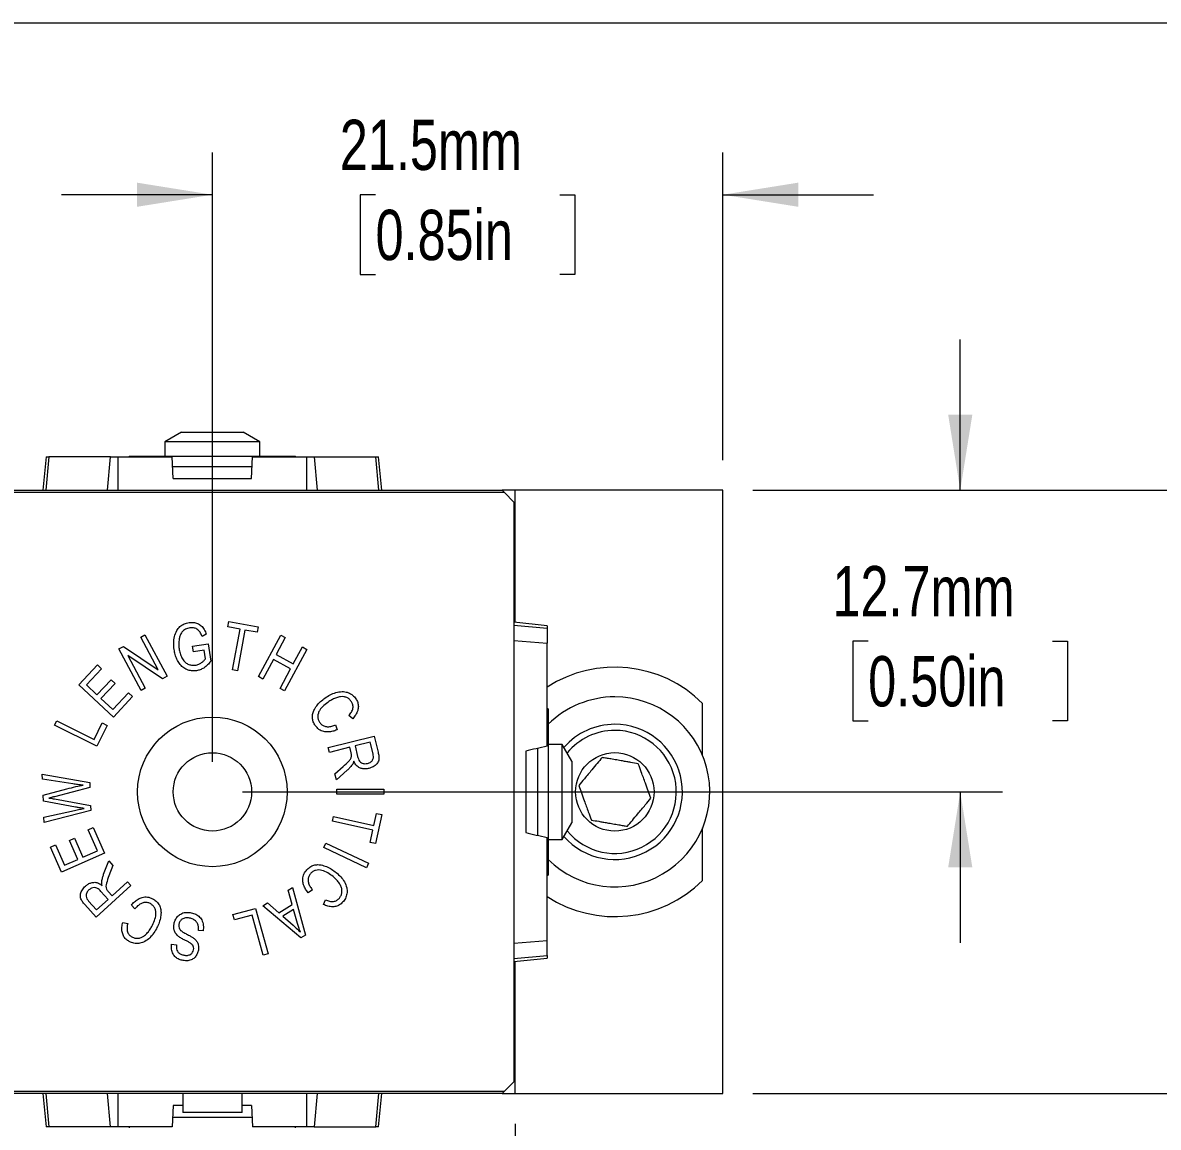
# Model space of a CAD drawing. Header units: millimetres. Extents: x 2 to 278, y 1 to 215.
# Drawn here: x 118.91 to 166.74, y 168.14 to 214.65 of the extents above; entities that cross this region are included whole.
import ezdxf

# ---------------------------------------------------------------- set-up
doc = ezdxf.new("R2010")
doc.units = ezdxf.units.MM
doc.styles.add('SLDTEXTSTYLE0', font='TXT', dxfattribs={"width": 0.75})
doc.dimstyles.new('SLDDIMSTYLE0', dxfattribs={"dimtxt": 2.116667, "dimasz": 3.175, "dimexe": 0, "dimexo": 0.0625, "dimgap": 0.529167, "dimtad": 0, "dimtih": 1, "dimtoh": 1, "dimdec": 1, "dimrnd": 1e-09, "dimzin": 12, "dimdsep": 46, "dimtxsty": 'SLDTEXTSTYLE0', "dimsah": 1, "dimcen": 0.09, "dimadec": 0, "dimazin": 3, "dimtfac": 1, "dimtdec": 1, "dimtofl": 0, "dimtmove": 0, "dimatfit": 3, "dimfxl": 1, "dimfrac": 2, "dimtolj": 1, "dimtzin": 12, "dimarcsym": 0})
doc.dimstyles.new('SLDDIMSTYLE2', dxfattribs={"dimtxt": 2.116667, "dimasz": 3.175, "dimexe": 0, "dimexo": 0.0625, "dimgap": 0.529167, "dimtad": 0, "dimtih": 1, "dimtoh": 1, "dimdec": 1, "dimrnd": 1e-09, "dimzin": 12, "dimdsep": 46, "dimtxsty": 'SLDTEXTSTYLE0', "dimsah": 1, "dimcen": 0.09, "dimadec": 0, "dimazin": 3, "dimtfac": 1, "dimtdec": 1, "dimtmove": 0, "dimatfit": 0, "dimfxl": 1, "dimfrac": 2, "dimtolj": 1, "dimtzin": 12, "dimarcsym": 0})

# ---------------------------------------------------------------- blocks, each defined once
blk = doc.blocks.new('_D_1')
at = {"color": 7, "linetype": 'Continuous', "lineweight": 0}
for p, q in [((126.904, 183.534), (126.904, 209.182)), ((148.404, 196.234), (148.404, 209.182)), ((126.904, 207.404), (120.554, 207.404)), ((133.775, 207.404), (133.132, 207.404)), ((133.132, 207.404), (133.132, 204.041)), ((141.533, 207.404), (142.176, 207.404)), ((142.176, 207.404), (142.176, 204.041)), ((148.404, 207.404), (154.754, 207.404)), ((133.132, 204.041), (133.775, 204.041)), ((142.176, 204.041), (141.533, 204.041))]:
    blk.add_line(p, q, dxfattribs=at)
for points in [[(126.904, 207.404), (123.729, 207.912), (123.729, 206.896)], [(148.404, 207.404), (151.579, 206.896), (151.579, 207.912)]]:
    blk.add_solid(points, dxfattribs=at)
at = {"color": 7, "linetype": 'Continuous', "lineweight": 0, "char_height": 2.1167, "attachment_point": 1, "style": 'SLDTEXTSTYLE0'}
for s, insert in [('21.5mm', (132.272, 210.562)), ('0.85in', (133.775, 206.769))]:
    blk.add_mtext(s, dxfattribs=dict(at, insert=insert))
blk = doc.blocks.new('_D_2')
at = {"color": 7, "linetype": 'Continuous', "lineweight": 0}
for p, q in [((158.404, 194.964), (158.404, 201.314)), ((149.674, 194.964), (160.182, 194.964)), ((154.525, 188.614), (153.882, 188.614)), ((153.882, 188.614), (153.882, 185.251)), ((162.283, 188.614), (162.926, 188.614)), ((162.926, 188.614), (162.926, 185.251)), ((153.882, 185.251), (154.525, 185.251)), ((162.926, 185.251), (162.283, 185.251)), ((128.174, 182.264), (160.182, 182.264)), ((158.404, 182.264), (158.404, 175.914))]:
    blk.add_line(p, q, dxfattribs=at)
for points in [[(158.404, 194.964), (158.912, 198.139), (157.896, 198.139)], [(158.404, 182.264), (157.896, 179.089), (158.912, 179.089)]]:
    blk.add_solid(points, dxfattribs=at)
at = {"color": 7, "linetype": 'Continuous', "lineweight": 0, "char_height": 2.1167, "attachment_point": 1, "style": 'SLDTEXTSTYLE0'}
for s, insert in [('12.7mm', (153.022, 191.772)), ('0.50in', (154.525, 187.979))]:
    blk.add_mtext(s, dxfattribs=dict(at, insert=insert))
blk = doc.blocks.new('_D_3')
at = {"color": 7, "linetype": 'Continuous', "lineweight": 0}
for p, q in [((149.674, 194.964), (178.182, 194.964)), ((176.404, 194.964), (176.404, 186.056)), ((172.525, 182.264), (171.882, 182.264)), ((171.882, 182.264), (171.882, 178.901)), ((180.283, 182.264), (180.926, 182.264)), ((180.926, 182.264), (180.926, 178.901)), ((171.882, 178.901), (172.525, 178.901)), ((180.926, 178.901), (180.283, 178.901)), ((176.404, 169.564), (176.404, 178.472)), ((149.674, 169.564), (178.182, 169.564))]:
    blk.add_line(p, q, dxfattribs=at)
for points in [[(176.404, 194.964), (175.896, 191.789), (176.912, 191.789)], [(176.404, 169.564), (176.912, 172.739), (175.896, 172.739)]]:
    blk.add_solid(points, dxfattribs=at)
at = {"color": 7, "linetype": 'Continuous', "lineweight": 0, "char_height": 2.1167, "attachment_point": 1, "style": 'SLDTEXTSTYLE0'}
for s, insert in [('25.4mm', (171.022, 185.422)), ('1.00in', (172.525, 181.629))]:
    blk.add_mtext(s, dxfattribs=dict(at, insert=insert))
blk = doc.blocks.new('_D_4')
at = {"color": 7, "linetype": 'Continuous', "lineweight": 0}
for p, q in [((114.154, 168.294), (114.154, 139.846)), ((139.654, 168.294), (139.654, 139.846)), ((114.154, 141.624), (107.804, 141.624)), ((123.025, 141.624), (122.382, 141.624)), ((122.382, 141.624), (122.382, 138.261)), ((130.783, 141.624), (131.426, 141.624)), ((131.426, 141.624), (131.426, 138.261)), ((139.654, 141.624), (146.004, 141.624)), ((122.382, 138.261), (123.025, 138.261)), ((131.426, 138.261), (130.783, 138.261))]:
    blk.add_line(p, q, dxfattribs=at)
for points in [[(114.154, 141.624), (110.979, 142.132), (110.979, 141.116)], [(139.654, 141.624), (142.829, 141.116), (142.829, 142.132)]]:
    blk.add_solid(points, dxfattribs=at)
at = {"color": 7, "linetype": 'Continuous', "lineweight": 0, "char_height": 2.1167, "attachment_point": 1, "style": 'SLDTEXTSTYLE0'}
for s, insert in [('25.5mm', (121.522, 144.782)), ('1.00in', (123.025, 140.989))]:
    blk.add_mtext(s, dxfattribs=dict(at, insert=insert))

msp = doc.modelspace()

# ---------------------------------------------------------------- linework, layer by layer
at = {"color": 7, "linetype": 'Continuous', "lineweight": 0}
for p, q in [((1.579, 214.645), (277.989, 214.645)), ((125.604, 197.404), (124.904, 197)), ((125.604, 197.404), (126.183, 197.404)), ((126.183, 197.404), (128.204, 197.404)), ((128.904, 197), (128.204, 197.404)), ((124.904, 197), (124.904, 196.404)), ((125.795, 197), (124.904, 197)), ((128.904, 197), (125.795, 197)), ((128.904, 196.404), (128.904, 197)), ((119.908, 196.364), (119.761, 194.964)), ((120.022, 196.364), (119.895, 194.964)), ((119.908, 196.364), (120.022, 196.364)), ((122.615, 196.364), (120.022, 196.364)), ((122.487, 194.964), (122.615, 196.364)), ((122.615, 196.364), (122.92, 196.364)), ((122.92, 196.364), (122.92, 194.964)), ((122.92, 196.364), (125.208, 196.364)), ((123.404, 196.404), (123.404, 196.364)), ((123.404, 196.404), (130.404, 196.404)), ((125.255, 195.464), (125.208, 196.364)), ((128.553, 195.464), (128.6, 196.364)), ((128.6, 196.364), (130.888, 196.364)), ((130.404, 196.364), (130.404, 196.404)), ((130.888, 194.964), (130.888, 196.364)), ((130.888, 196.364), (131.193, 196.364)), ((131.193, 196.364), (131.321, 194.964)), ((131.193, 196.364), (133.786, 196.364)), ((133.913, 194.964), (133.786, 196.364)), ((133.786, 196.364), (133.9, 196.364)), ((134.047, 194.964), (133.9, 196.364)), ((125.228, 195.964), (128.579, 195.964)), ((125.255, 195.464), (128.553, 195.464)), ((139.204, 194.864), (114.604, 194.864)), ((114.704, 194.964), (139.104, 194.964)), ((139.654, 194.964), (139.104, 194.964)), ((139.204, 194.864), (139.104, 194.964)), ((139.604, 194.464), (139.204, 194.864)), ((139.654, 189.402), (139.654, 194.964)), ((148.404, 194.964), (139.654, 194.964)), ((148.404, 169.564), (148.404, 194.964)), ((139.604, 194.464), (139.604, 170.064)), ((127.555, 189.211), (127.598, 189.441)), ((127.598, 189.441), (128.834, 189.212)), ((128.068, 189.116), (127.555, 189.211)), ((127.75, 187.4), (128.068, 189.116)), ((128.275, 189.078), (127.957, 187.362)), ((128.791, 188.982), (128.275, 189.078)), ((128.834, 189.212), (128.791, 188.982)), ((141.004, 189.26), (139.604, 189.407)), ((141.004, 189.145), (139.604, 189.273)), ((141.004, 189.26), (141.004, 189.145)), ((141.004, 189.145), (141.004, 188.519)), ((123.886, 188.777), (124.064, 188.872)), ((124.62, 187.408), (123.886, 188.777)), ((124.064, 188.872), (124.998, 187.129)), ((126.07, 188.397), (126.73, 188.493)), ((126.647, 188.903), (126.47, 188.812)), ((126.73, 188.493), (126.835, 187.764)), ((128.843, 187.116), (129.79, 188.859)), ((129.974, 188.759), (129.585, 188.043)), ((129.79, 188.859), (129.974, 188.759)), ((139.604, 188.632), (141.004, 188.519)), ((141.004, 184.182), (141.004, 188.519)), ((122.965, 188.283), (123.154, 188.384)), ((123.899, 186.539), (122.965, 188.283)), ((123.154, 188.384), (124.62, 187.408)), ((123.341, 188.004), (124.076, 186.634)), ((124.809, 187.027), (123.341, 188.004)), ((126.103, 188.166), (126.07, 188.397)), ((126.562, 188.232), (126.103, 188.166)), ((126.614, 187.867), (126.562, 188.232)), ((129.585, 188.043), (130.31, 187.65)), ((130.884, 188.265), (129.937, 186.522)), ((130.31, 187.65), (130.699, 188.366)), ((130.699, 188.366), (130.884, 188.265)), ((121.283, 186.771), (122.065, 187.607)), ((122.065, 187.607), (122.236, 187.447)), ((129.473, 187.838), (129.027, 187.016)), ((130.199, 187.444), (129.473, 187.838)), ((122.236, 187.447), (121.597, 186.764)), ((124.998, 187.129), (124.809, 187.027)), ((127.957, 187.362), (127.75, 187.4)), ((129.027, 187.016), (128.843, 187.116)), ((129.752, 186.622), (130.199, 187.444)), ((122.733, 185.414), (121.283, 186.771)), ((121.597, 186.764), (122.041, 186.348)), ((122.041, 186.348), (122.64, 186.988)), ((122.81, 186.829), (122.211, 186.189)), ((122.64, 186.988), (122.81, 186.829)), ((124.076, 186.634), (123.899, 186.539)), ((129.937, 186.522), (129.752, 186.622)), ((122.211, 186.189), (122.705, 185.727)), ((122.705, 185.727), (123.369, 186.437)), ((123.54, 186.277), (122.733, 185.414)), ((123.369, 186.437), (123.54, 186.277)), ((141.044, 185.764), (141.004, 185.764)), ((141.044, 185.764), (141.044, 180.35)), ((147.554, 183.784), (147.554, 185.988)), ((120.256, 185.069), (120.349, 185.257)), ((120.349, 185.257), (121.919, 184.473)), ((121.919, 184.473), (122.266, 185.169)), ((122.266, 185.169), (122.476, 185.065)), ((132.813, 185.342), (132.649, 185.48)), ((122.036, 184.182), (120.256, 185.069)), ((122.476, 185.065), (122.036, 184.182)), ((132.093, 185.084), (132.153, 184.873)), ((131.784, 184.132), (133.711, 184.616)), ((133.549, 184.358), (132.911, 184.198)), ((132.911, 184.198), (133.021, 183.759)), ((133.672, 183.87), (133.549, 184.358)), ((133.711, 184.616), (133.882, 183.932)), ((141.64, 184.264), (141.044, 184.264)), ((142.044, 183.564), (141.64, 184.264)), ((141.64, 180.264), (141.64, 184.264)), ((131.835, 183.928), (131.784, 184.132)), ((132.691, 184.143), (131.835, 183.928)), ((132.75, 183.906), (132.691, 184.143)), ((140.104, 183.979), (140.104, 183.198)), ((140.604, 184.095), (140.604, 180.433)), ((132.06, 183.029), (132.41, 183.334)), ((140.104, 183.198), (140.104, 181.33)), ((142.044, 183.564), (142.044, 180.964)), ((119.741, 183.01), (121.74, 182.654)), ((119.749, 182.8), (119.741, 183.01)), ((121.032, 182.602), (119.749, 182.8)), ((132.125, 182.773), (132.06, 183.029)), ((132.582, 183.173), (132.125, 182.773)), ((119.775, 182.125), (120.769, 182.39)), ((121.747, 182.453), (120.25, 182.062)), ((121.74, 182.654), (121.747, 182.453)), ((132.143, 182.378), (134.126, 182.381)), ((132.144, 182.169), (132.143, 182.378)), ((134.126, 182.381), (134.126, 182.172)), ((119.785, 181.873), (119.775, 182.125)), ((121.134, 181.625), (119.785, 181.873)), ((120.253, 181.966), (121.777, 181.689)), ((134.126, 182.172), (132.144, 182.169)), ((119.811, 181.195), (121.101, 181.485)), ((121.785, 181.476), (119.819, 180.981)), ((121.777, 181.689), (121.785, 181.476)), ((133.706, 180.852), (133.82, 181.36)), ((134.047, 181.309), (133.774, 180.087)), ((133.82, 181.36), (134.047, 181.309)), ((140.104, 181.33), (140.104, 180.549)), ((119.819, 180.981), (119.811, 181.195)), ((131.961, 181.028), (132.006, 181.232)), ((133.661, 180.648), (131.961, 181.028)), ((132.006, 181.232), (133.706, 180.852)), ((141.64, 180.264), (142.044, 180.964)), ((121.674, 180.67), (121.889, 180.764)), ((122.061, 179.78), (121.674, 180.67)), ((121.889, 180.764), (122.359, 179.682)), ((133.547, 180.138), (133.661, 180.648)), ((141.004, 176.009), (141.004, 180.346)), ((141.044, 180.35), (141.044, 178.764)), ((147.554, 178.539), (147.554, 180.744)), ((120.087, 179.94), (120.301, 180.033)), ((120.542, 178.891), (120.087, 179.94)), ((120.301, 180.033), (120.673, 179.176)), ((120.881, 180.22), (121.094, 180.313)), ((121.23, 179.418), (120.881, 180.22)), ((121.094, 180.313), (121.443, 179.511)), ((131.592, 179.922), (131.682, 180.111)), ((133.391, 179.069), (131.592, 179.922)), ((131.682, 180.111), (133.481, 179.258)), ((133.774, 180.087), (133.547, 180.138)), ((141.044, 180.264), (141.64, 180.264)), ((122.359, 179.682), (120.542, 178.891)), ((120.673, 179.176), (121.23, 179.418)), ((121.443, 179.511), (122.061, 179.78)), ((122.322, 178.793), (122.537, 179.358)), ((122.537, 179.358), (122.714, 179.163)), ((122.714, 179.163), (122.549, 178.731)), ((133.481, 179.258), (133.391, 179.069)), ((122.68, 177.889), (123.332, 178.479)), ((123.332, 178.479), (123.473, 178.323)), ((141.004, 178.764), (141.044, 178.764)), ((123.473, 178.323), (122.005, 176.996)), ((122.512, 177.737), (122.21, 178.071)), ((122.517, 178.07), (122.68, 177.889)), ((130.092, 178.127), (130.28, 178.245)), ((130.265, 177.524), (130.092, 178.127)), ((130.28, 178.245), (130.821, 176.235)), ((131.123, 178.138), (130.938, 178.017)), ((122.005, 176.996), (121.534, 177.517)), ((121.691, 177.67), (122.026, 177.298)), ((122.026, 177.298), (122.512, 177.737)), ((123.643, 177.338), (123.491, 177.496)), ((129.026, 177.461), (129.228, 177.588)), ((130.63, 176.115), (129.026, 177.461)), ((129.228, 177.588), (129.704, 177.174)), ((129.704, 177.174), (130.265, 177.524)), ((131.578, 177.527), (131.663, 177.726)), ((127.771, 177.096), (128.723, 177.358)), ((127.833, 176.871), (127.771, 177.096)), ((128.583, 177.077), (127.833, 176.871)), ((129.047, 175.393), (128.583, 177.077)), ((128.723, 177.358), (129.248, 175.449)), ((130.327, 177.31), (129.873, 177.026)), ((129.873, 177.026), (130.305, 176.646)), ((130.489, 176.723), (130.327, 177.31)), ((123.128, 176.771), (123.339, 176.726)), ((126.518, 176.411), (126.32, 176.423)), ((130.821, 176.235), (130.63, 176.115)), ((125.188, 175.846), (125.389, 175.83)), ((139.604, 175.896), (141.004, 176.009)), ((141.004, 175.382), (141.004, 176.009)), ((129.248, 175.449), (129.047, 175.393)), ((139.604, 175.255), (141.004, 175.382)), ((139.604, 175.121), (141.004, 175.268)), ((139.654, 169.564), (139.654, 175.126)), ((141.004, 175.382), (141.004, 175.268)), ((139.204, 169.664), (139.604, 170.064)), ((114.604, 169.664), (139.204, 169.664)), ((139.104, 169.564), (114.704, 169.564)), ((119.761, 169.564), (119.908, 168.164)), ((119.895, 169.564), (120.022, 168.164)), ((122.615, 168.164), (122.487, 169.564)), ((122.92, 169.564), (122.92, 168.164)), ((125.654, 169.564), (125.654, 168.764)), ((128.154, 168.764), (128.154, 169.564)), ((130.888, 168.164), (130.888, 169.564)), ((131.321, 169.564), (131.193, 168.164)), ((133.786, 168.164), (133.913, 169.564)), ((133.9, 168.164), (134.047, 169.564)), ((139.104, 169.564), (139.204, 169.664)), ((139.104, 169.564), (139.654, 169.564)), ((139.654, 169.564), (148.404, 169.564)), ((125.255, 169.064), (125.208, 168.164)), ((125.654, 169.064), (125.255, 169.064)), ((128.553, 169.064), (128.154, 169.064)), ((128.553, 169.064), (128.6, 168.164)), ((125.228, 168.564), (128.579, 168.564)), ((128.154, 168.764), (125.654, 168.764)), ((120.022, 168.164), (119.908, 168.164)), ((122.615, 168.164), (120.022, 168.164)), ((122.92, 168.164), (122.615, 168.164)), ((125.208, 168.164), (122.92, 168.164)), ((123.404, 168.164), (123.404, 168.124)), ((130.888, 168.164), (128.6, 168.164)), ((130.404, 168.124), (130.404, 168.164)), ((131.193, 168.164), (130.888, 168.164)), ((131.193, 168.164), (133.786, 168.164)), ((133.9, 168.164), (133.786, 168.164))]:
    msp.add_line(p, q, dxfattribs=at)
for centre, radius in [((126.904, 182.264), 3.15), ((126.904, 182.264), 1.65), ((143.854, 182.264), 1.651)]:
    msp.add_circle(centre, radius, dxfattribs=at)
for radius, start, end in [(5.25, 45.1897, 122.8783), (4, 90, 134.6279), (4, 225.3721, 90), (2.845, 221.1846, 90), (2.845, 90, 138.8154), (2.591, 90, 140.7407), (2.591, 219.2593, 90), (5.25, 237.1217, 314.8103)]:
    msp.add_arc((143.854, 182.264), radius, start, end, dxfattribs=at)
for start_param, end_param in [(2.927333, 2.950267), (3.332919, 3.355852)]:
    msp.add_ellipse((331.403, 182.264), major_axis=(194.855, 0), ratio=0.046295, start_param=start_param, end_param=end_param, dxfattribs=at)
for points, knots in [([(125.292, 188.256), (125.283, 188.347), (125.265, 188.528), (125.299, 188.801), (125.381, 189.044), (125.53, 189.229), (125.714, 189.348), (125.854, 189.378), (125.925, 189.393)], [0, 0, 0, 0, 0.186961, 0.373876, 0.560373, 0.706802, 0.853338, 1, 1, 1, 1]), ([(125.958, 189.171), (125.894, 189.156), (125.765, 189.127), (125.622, 189.005), (125.541, 188.856), (125.517, 188.756), (125.505, 188.706)], [0, 0, 0, 0, 0.2798799, 0.5592425, 0.7794797, 1, 1, 1, 1]), ([(125.925, 189.393), (125.984, 189.398), (126.104, 189.408), (126.281, 189.363), (126.446, 189.263), (126.569, 189.099), (126.621, 188.968), (126.647, 188.903)], [0, 0, 0, 0, 0.186801, 0.373432, 0.559907, 0.77964, 1, 1, 1, 1]), ([(126.47, 188.812), (126.445, 188.871), (126.396, 188.989), (126.268, 189.122), (126.109, 189.179), (126.008, 189.174), (125.958, 189.171)], [0, 0, 0, 0, 0.280976, 0.559663, 0.779776, 1, 1, 1, 1]), ([(125.505, 188.706), (125.496, 188.631), (125.48, 188.496), (125.495, 188.362), (125.502, 188.302)], [0, 0, 0, 0, 0.559834, 1, 1, 1, 1]), ([(126.233, 187.365), (126.165, 187.359), (126.029, 187.349), (125.83, 187.405), (125.652, 187.508), (125.509, 187.661), (125.404, 187.844), (125.329, 188.045), (125.304, 188.186), (125.292, 188.256)], [0, 0, 0, 0, 0.139924, 0.279798, 0.41962, 0.559539, 0.706294, 0.85313, 1, 1, 1, 1]), ([(125.502, 188.302), (125.514, 188.234), (125.538, 188.099), (125.611, 187.904), (125.721, 187.743), (125.868, 187.64), (126.025, 187.589), (126.134, 187.594), (126.188, 187.597)], [0, 0, 0, 0, 0.187052, 0.373912, 0.560314, 0.706716, 0.853389, 1, 1, 1, 1]), ([(126.188, 187.597), (126.235, 187.608), (126.33, 187.629), (126.445, 187.701), (126.543, 187.777), (126.59, 187.837), (126.614, 187.867)], [0, 0, 0, 0, 0.279797, 0.559772, 0.780006, 1, 1, 1, 1]), ([(126.835, 187.764), (126.792, 187.71), (126.705, 187.602), (126.553, 187.482), (126.394, 187.398), (126.287, 187.376), (126.233, 187.365)], [0, 0, 0, 0, 0.2801187, 0.5600779, 0.7800623, 1, 1, 1, 1]), ([(131.239, 185.054), (131.209, 185.106), (131.147, 185.21), (131.106, 185.388), (131.126, 185.57), (131.201, 185.757), (131.331, 185.937), (131.499, 186.109), (131.629, 186.202), (131.695, 186.249)], [0, 0, 0, 0, 0.125014, 0.249806, 0.374579, 0.499543, 0.666218, 0.833117, 1, 1, 1, 1]), ([(131.815, 186.069), (131.742, 186.017), (131.596, 185.912), (131.443, 185.744), (131.361, 185.582), (131.339, 185.448), (131.352, 185.312), (131.395, 185.232), (131.417, 185.193)], [0, 0, 0, 0, 0.250441, 0.500404, 0.62543, 0.750292, 0.875193, 1, 1, 1, 1]), ([(131.695, 186.249), (131.77, 186.295), (131.919, 186.386), (132.169, 186.472), (132.415, 186.498), (132.637, 186.448), (132.82, 186.344), (132.906, 186.236), (132.949, 186.181)], [0, 0, 0, 0, 0.187, 0.373861, 0.560394, 0.706931, 0.85348, 1, 1, 1, 1]), ([(132.76, 186.062), (132.733, 186.097), (132.68, 186.168), (132.565, 186.241), (132.435, 186.274), (132.287, 186.275), (132.129, 186.231), (131.966, 186.162), (131.865, 186.1), (131.815, 186.069)], [0, 0, 0, 0, 0.124919, 0.249692, 0.374566, 0.499564, 0.666169, 0.833089, 1, 1, 1, 1]), ([(132.649, 185.48), (132.687, 185.526), (132.765, 185.618), (132.833, 185.776), (132.829, 185.936), (132.783, 186.02), (132.76, 186.062)], [0, 0, 0, 0, 0.280898, 0.56053, 0.780039, 1, 1, 1, 1]), ([(132.949, 186.181), (132.978, 186.131), (133.035, 186.031), (133.06, 185.856), (133.03, 185.674), (132.947, 185.496), (132.858, 185.393), (132.813, 185.342)], [0, 0, 0, 0, 0.18669, 0.373141, 0.559776, 0.779725, 1, 1, 1, 1]), ([(131.417, 185.193), (131.446, 185.156), (131.504, 185.082), (131.634, 185.019), (131.782, 184.999), (131.939, 185.023), (132.042, 185.064), (132.093, 185.084)], [0, 0, 0, 0, 0.186448, 0.372787, 0.559404, 0.779553, 1, 1, 1, 1]), ([(132.153, 184.873), (132.094, 184.851), (131.975, 184.807), (131.785, 184.778), (131.584, 184.794), (131.381, 184.878), (131.286, 184.996), (131.239, 185.054)], [0, 0, 0, 0, 0.187184, 0.37422, 0.561003, 0.780432, 1, 1, 1, 1]), ([(132.41, 183.334), (132.492, 183.408), (132.607, 183.51), (132.742, 183.661), (132.76, 183.747), (132.769, 183.79)], [0, 0, 0, 0, 0.561027, 0.781067, 1, 1, 1, 1]), ([(132.769, 183.79), (132.767, 183.812), (132.764, 183.851), (132.754, 183.889), (132.75, 183.906)], [0, 0, 0, 0, 0.559762, 1, 1, 1, 1]), ([(133.021, 183.759), (133.031, 183.724), (133.051, 183.654), (133.101, 183.554), (133.19, 183.474), (133.313, 183.441), (133.399, 183.455), (133.442, 183.462)], [0, 0, 0, 0, 0.187284, 0.374328, 0.560481, 0.780041, 1, 1, 1, 1]), ([(133.442, 183.462), (133.489, 183.478), (133.583, 183.511), (133.676, 183.626), (133.695, 183.755), (133.679, 183.832), (133.672, 183.87)], [0, 0, 0, 0, 0.280149, 0.559105, 0.779021, 1, 1, 1, 1]), ([(133.882, 183.932), (133.895, 183.877), (133.919, 183.768), (133.922, 183.596), (133.834, 183.434), (133.684, 183.314), (133.558, 183.272), (133.495, 183.251)], [0, 0, 0, 0, 0.187279, 0.373885, 0.55974, 0.779731, 1, 1, 1, 1]), ([(143.322, 183.712), (143.254, 183.631), (143.117, 183.466), (142.914, 183.224), (142.729, 183.002), (142.539, 182.774), (142.411, 182.621), (142.334, 182.527)], [0, 0, 0, 0, 0.216177, 0.439745, 0.593403, 0.752196, 1, 1, 1, 1]), ([(144.842, 183.449), (144.738, 183.467), (144.58, 183.494), (144.355, 183.533), (144.156, 183.568), (143.93, 183.607), (143.704, 183.646), (143.5, 183.681), (143.381, 183.702), (143.322, 183.712)], [0, 0, 0, 0, 0.216039, 0.327199, 0.439859, 0.593415, 0.752103, 0.875484, 1, 1, 1, 1]), ([(132.796, 183.407), (132.76, 183.36), (132.695, 183.276), (132.617, 183.204), (132.582, 183.173)], [0, 0, 0, 0, 0.559869, 1, 1, 1, 1]), ([(132.861, 183.554), (132.852, 183.525), (132.835, 183.474), (132.808, 183.427), (132.796, 183.407)], [0, 0, 0, 0, 0.560135, 1, 1, 1, 1]), ([(133.495, 183.251), (133.447, 183.242), (133.353, 183.223), (133.207, 183.237), (133.062, 183.291), (132.938, 183.402), (132.887, 183.503), (132.861, 183.554)], [0, 0, 0, 0, 0.187005, 0.373732, 0.560314, 0.77981, 1, 1, 1, 1]), ([(145.374, 182), (145.338, 182.1), (145.264, 182.301), (145.155, 182.598), (145.055, 182.869), (144.953, 183.148), (144.884, 183.335), (144.842, 183.449)], [0, 0, 0, 0, 0.21618, 0.439751, 0.593407, 0.7522, 1, 1, 1, 1]), ([(120.769, 182.39), (120.898, 182.423), (121.129, 182.483), (121.363, 182.522), (121.467, 182.54)], [0, 0, 0, 0, 0.560001, 1, 1, 1, 1]), ([(121.467, 182.54), (121.385, 182.55), (121.24, 182.569), (121.096, 182.592), (121.032, 182.602)], [0, 0, 0, 0, 0.559993, 1, 1, 1, 1]), ([(142.334, 182.527), (142.37, 182.428), (142.444, 182.226), (142.553, 181.93), (142.653, 181.659), (142.755, 181.38), (142.824, 181.193), (142.866, 181.079)], [0, 0, 0, 0, 0.21618, 0.439751, 0.593407, 0.7522, 1, 1, 1, 1]), ([(120.25, 182.062), (120.207, 182.051), (120.13, 182.031), (120.053, 182.012), (120.019, 182.003)], [0, 0, 0, 0, 0.560013, 1, 1, 1, 1]), ([(120.019, 182.003), (120.063, 181.997), (120.141, 181.986), (120.219, 181.972), (120.253, 181.966)], [0, 0, 0, 0, 0.560001, 1, 1, 1, 1]), ([(144.386, 180.815), (144.454, 180.897), (144.591, 181.062), (144.794, 181.304), (144.979, 181.526), (145.169, 181.754), (145.296, 181.907), (145.374, 182)], [0, 0, 0, 0, 0.2161775, 0.4397452, 0.5934027, 0.7521957, 1, 1, 1, 1]), ([(121.101, 181.485), (121.176, 181.502), (121.31, 181.532), (121.445, 181.557), (121.504, 181.568)], [0, 0, 0, 0, 0.5599909, 1, 1, 1, 1]), ([(121.504, 181.568), (121.435, 181.578), (121.312, 181.596), (121.189, 181.616), (121.134, 181.625)], [0, 0, 0, 0, 0.560002, 1, 1, 1, 1]), ([(142.866, 181.079), (142.97, 181.061), (143.127, 181.034), (143.353, 180.994), (143.551, 180.96), (143.778, 180.921), (144.004, 180.882), (144.208, 180.846), (144.326, 180.826), (144.386, 180.815)], [0, 0, 0, 0, 0.2160389, 0.3271987, 0.4398586, 0.5934148, 0.7521031, 0.8754837, 1, 1, 1, 1]), ([(130.938, 178.017), (130.9, 178.068), (130.824, 178.169), (130.741, 178.342), (130.698, 178.539), (130.721, 178.758), (130.805, 178.883), (130.848, 178.945)], [0, 0, 0, 0, 0.187175, 0.374175, 0.560972, 0.780395, 1, 1, 1, 1]), ([(130.848, 178.945), (130.888, 178.989), (130.969, 179.078), (131.127, 179.171), (131.305, 179.207), (131.506, 179.191), (131.716, 179.121), (131.93, 179.012), (132.058, 178.915), (132.121, 178.866)], [0, 0, 0, 0, 0.125014, 0.249818, 0.374608, 0.499563, 0.666237, 0.83312, 1, 1, 1, 1]), ([(131.985, 178.698), (131.913, 178.752), (131.771, 178.86), (131.565, 178.957), (131.386, 178.986), (131.252, 178.967), (131.126, 178.913), (131.063, 178.848), (131.031, 178.816)], [0, 0, 0, 0, 0.250401, 0.500322, 0.62535, 0.750239, 0.875146, 1, 1, 1, 1]), ([(121.557, 178.298), (121.594, 178.328), (121.669, 178.389), (121.803, 178.444), (121.955, 178.466), (122.116, 178.425), (122.209, 178.36), (122.255, 178.328)], [0, 0, 0, 0, 0.18697, 0.373711, 0.560301, 0.77984, 1, 1, 1, 1]), ([(122.255, 178.328), (122.25, 178.357), (122.24, 178.41), (122.243, 178.464), (122.244, 178.487)], [0, 0, 0, 0, 0.5601262, 1, 1, 1, 1]), ([(122.244, 178.487), (122.254, 178.546), (122.272, 178.65), (122.307, 178.749), (122.322, 178.793)], [0, 0, 0, 0, 0.559871, 1, 1, 1, 1]), ([(122.549, 178.731), (122.511, 178.628), (122.458, 178.485), (122.409, 178.289), (122.434, 178.205), (122.447, 178.163)], [0, 0, 0, 0, 0.561172, 0.781336, 1, 1, 1, 1]), ([(131.031, 178.816), (131.004, 178.778), (130.951, 178.7), (130.928, 178.558), (130.951, 178.411), (131.02, 178.267), (131.089, 178.181), (131.123, 178.138)], [0, 0, 0, 0, 0.186483, 0.372835, 0.559433, 0.77957, 1, 1, 1, 1]), ([(132.251, 177.793), (132.277, 177.829), (132.329, 177.901), (132.366, 178.031), (132.361, 178.165), (132.319, 178.308), (132.231, 178.446), (132.118, 178.581), (132.029, 178.659), (131.985, 178.698)], [0, 0, 0, 0, 0.124942, 0.249707, 0.374562, 0.499555, 0.66617, 0.83309, 1, 1, 1, 1]), ([(132.121, 178.866), (132.187, 178.808), (132.318, 178.692), (132.473, 178.479), (132.569, 178.251), (132.584, 178.025), (132.539, 177.819), (132.46, 177.706), (132.421, 177.649)], [0, 0, 0, 0, 0.187005, 0.37385, 0.560366, 0.706905, 0.853462, 1, 1, 1, 1]), ([(121.534, 177.517), (121.498, 177.56), (121.425, 177.644), (121.341, 177.794), (121.343, 177.978), (121.42, 178.154), (121.511, 178.25), (121.557, 178.298)], [0, 0, 0, 0, 0.187265, 0.373892, 0.559786, 0.779703, 1, 1, 1, 1]), ([(121.701, 178.137), (121.667, 178.101), (121.6, 178.027), (121.572, 177.883), (121.616, 177.761), (121.666, 177.7), (121.691, 177.67)], [0, 0, 0, 0, 0.2801187, 0.5588339, 0.7789982, 1, 1, 1, 1]), ([(122.21, 178.071), (122.185, 178.097), (122.134, 178.15), (122.044, 178.215), (121.929, 178.244), (121.805, 178.215), (121.736, 178.163), (121.701, 178.137)], [0, 0, 0, 0, 0.187338, 0.374411, 0.56063, 0.780033, 1, 1, 1, 1]), ([(122.447, 178.163), (122.458, 178.144), (122.48, 178.111), (122.506, 178.082), (122.517, 178.07)], [0, 0, 0, 0, 0.559643, 1, 1, 1, 1]), ([(123.491, 177.496), (123.533, 177.544), (123.618, 177.638), (123.772, 177.753), (123.957, 177.834), (124.177, 177.855), (124.315, 177.795), (124.384, 177.766)], [0, 0, 0, 0, 0.187201, 0.374231, 0.561, 0.780429, 1, 1, 1, 1]), ([(124.292, 177.56), (124.249, 177.579), (124.163, 177.616), (124.019, 177.611), (123.878, 177.559), (123.751, 177.464), (123.679, 177.38), (123.643, 177.338)], [0, 0, 0, 0, 0.186422, 0.37273, 0.559365, 0.779504, 1, 1, 1, 1]), ([(124.353, 176.597), (124.393, 176.678), (124.473, 176.839), (124.529, 177.059), (124.525, 177.241), (124.482, 177.37), (124.405, 177.485), (124.33, 177.535), (124.292, 177.56)], [0, 0, 0, 0, 0.250351, 0.500272, 0.625252, 0.750098, 0.875096, 1, 1, 1, 1]), ([(124.384, 177.766), (124.436, 177.734), (124.539, 177.671), (124.659, 177.533), (124.727, 177.363), (124.748, 177.162), (124.718, 176.942), (124.651, 176.711), (124.58, 176.567), (124.544, 176.495)], [0, 0, 0, 0, 0.125006, 0.249792, 0.374582, 0.499551, 0.666236, 0.833118, 1, 1, 1, 1]), ([(132.421, 177.649), (132.381, 177.607), (132.302, 177.522), (132.143, 177.446), (131.96, 177.419), (131.765, 177.446), (131.641, 177.5), (131.578, 177.527)], [0, 0, 0, 0, 0.18668, 0.373115, 0.559731, 0.779704, 1, 1, 1, 1]), ([(131.663, 177.726), (131.719, 177.702), (131.83, 177.655), (132, 177.639), (132.152, 177.69), (132.218, 177.759), (132.251, 177.793)], [0, 0, 0, 0, 0.280863, 0.560452, 0.780006, 1, 1, 1, 1]), ([(125.289, 176.703), (125.304, 176.759), (125.332, 176.871), (125.43, 177.019), (125.573, 177.137), (125.762, 177.203), (125.899, 177.191), (125.967, 177.185)], [0, 0, 0, 0, 0.186853, 0.373728, 0.560344, 0.780043, 1, 1, 1, 1]), ([(125.967, 177.185), (126.032, 177.17), (126.163, 177.141), (126.339, 177.038), (126.471, 176.867), (126.537, 176.647), (126.524, 176.489), (126.518, 176.411)], [0, 0, 0, 0, 0.187042, 0.373588, 0.559924, 0.779769, 1, 1, 1, 1]), ([(123.403, 175.964), (123.354, 175.995), (123.256, 176.057), (123.151, 176.2), (123.092, 176.375), (123.082, 176.572), (123.112, 176.704), (123.128, 176.771)], [0, 0, 0, 0, 0.186698, 0.373214, 0.559775, 0.779726, 1, 1, 1, 1]), ([(123.339, 176.726), (123.326, 176.667), (123.301, 176.549), (123.315, 176.377), (123.394, 176.238), (123.474, 176.185), (123.514, 176.159)], [0, 0, 0, 0, 0.280864, 0.560512, 0.780064, 1, 1, 1, 1]), ([(124.544, 176.495), (124.499, 176.419), (124.41, 176.268), (124.229, 176.074), (124.024, 175.936), (123.804, 175.877), (123.593, 175.88), (123.466, 175.936), (123.403, 175.964)], [0, 0, 0, 0, 0.186994, 0.373848, 0.56037, 0.70689, 0.853454, 1, 1, 1, 1]), ([(123.514, 176.159), (123.554, 176.14), (123.635, 176.103), (123.77, 176.092), (123.9, 176.124), (124.032, 176.194), (124.151, 176.306), (124.263, 176.444), (124.323, 176.546), (124.353, 176.597)], [0, 0, 0, 0, 0.124933, 0.249714, 0.37458, 0.499563, 0.666174, 0.833084, 1, 1, 1, 1]), ([(125.472, 176.181), (125.433, 176.219), (125.354, 176.294), (125.292, 176.436), (125.273, 176.575), (125.284, 176.66), (125.289, 176.703)], [0, 0, 0, 0, 0.279944, 0.55942, 0.779662, 1, 1, 1, 1]), ([(125.492, 176.689), (125.488, 176.656), (125.482, 176.59), (125.519, 176.472), (125.586, 176.417), (125.627, 176.383)], [0, 0, 0, 0, 0.280627, 0.560785, 1, 1, 1, 1]), ([(125.937, 176.952), (125.883, 176.957), (125.774, 176.968), (125.627, 176.917), (125.527, 176.813), (125.503, 176.731), (125.492, 176.689)], [0, 0, 0, 0, 0.280631, 0.560152, 0.779945, 1, 1, 1, 1]), ([(126.32, 176.423), (126.321, 176.468), (126.325, 176.559), (126.299, 176.695), (126.218, 176.818), (126.093, 176.912), (125.989, 176.939), (125.937, 176.952)], [0, 0, 0, 0, 0.187114, 0.373896, 0.560232, 0.779973, 1, 1, 1, 1]), ([(130.305, 176.646), (130.365, 176.593), (130.471, 176.498), (130.574, 176.399), (130.618, 176.355)], [0, 0, 0, 0, 0.560013, 1, 1, 1, 1]), ([(130.618, 176.355), (130.591, 176.422), (130.543, 176.543), (130.506, 176.668), (130.489, 176.723)], [0, 0, 0, 0, 0.559984, 1, 1, 1, 1]), ([(126.083, 175.804), (126.051, 175.835), (125.988, 175.899), (125.867, 175.962), (125.739, 176.024), (125.604, 176.091), (125.516, 176.151), (125.472, 176.181)], [0, 0, 0, 0, 0.1857511, 0.3726341, 0.5595793, 0.7798947, 1, 1, 1, 1]), ([(125.627, 176.383), (125.677, 176.353), (125.778, 176.293), (125.925, 176.221), (126.058, 176.15), (126.131, 176.093), (126.168, 176.065)], [0, 0, 0, 0, 0.2799929, 0.5601492, 0.7802276, 1, 1, 1, 1]), ([(126.168, 176.065), (126.2, 176.03), (126.265, 175.961), (126.314, 175.836), (126.329, 175.714), (126.32, 175.64), (126.316, 175.603)], [0, 0, 0, 0, 0.279875, 0.559541, 0.779752, 1, 1, 1, 1]), ([(125.673, 175.163), (125.615, 175.176), (125.501, 175.203), (125.349, 175.298), (125.231, 175.446), (125.173, 175.639), (125.183, 175.777), (125.188, 175.846)], [0, 0, 0, 0, 0.186951, 0.373685, 0.560052, 0.779827, 1, 1, 1, 1]), ([(125.389, 175.83), (125.387, 175.792), (125.384, 175.716), (125.406, 175.604), (125.465, 175.496), (125.573, 175.421), (125.66, 175.401), (125.704, 175.391)], [0, 0, 0, 0, 0.18716, 0.374055, 0.56047, 0.779733, 1, 1, 1, 1]), ([(126.316, 175.603), (126.302, 175.55), (126.275, 175.444), (126.183, 175.306), (126.046, 175.197), (125.865, 175.144), (125.737, 175.157), (125.673, 175.163)], [0, 0, 0, 0, 0.1868564, 0.373681, 0.5600981, 0.7798758, 1, 1, 1, 1]), ([(125.704, 175.391), (125.753, 175.384), (125.852, 175.371), (125.988, 175.414), (126.081, 175.507), (126.103, 175.583), (126.113, 175.621)], [0, 0, 0, 0, 0.281177, 0.559942, 0.780009, 1, 1, 1, 1]), ([(126.113, 175.621), (126.117, 175.656), (126.124, 175.721), (126.095, 175.778), (126.083, 175.804)], [0, 0, 0, 0, 0.55998, 1, 1, 1, 1])]:
    msp.add_open_spline(points, degree=3, knots=knots, dxfattribs=at)

# ---------------------------------------------------------------- dimensions: what is measured, and where the dimension line sits
for base, p1, p2, picture, middle in [((148.404, 207.404), (126.904, 182.264), (148.404, 194.964), '_D_1', (137.654, 207.404)), ((139.654, 141.624), (114.154, 169.564), (139.654, 169.564), '_D_4', (126.904, 141.624))]:
    dim = msp.add_linear_dim(base=base, p1=p1, p2=p2, dimstyle='SLDDIMSTYLE2', dxfattribs=at)
    dim.commit()
    dim.dimension.update_dxf_attribs({"geometry": picture, "text_midpoint": middle, "dimtype": 160})
for base, p1, p2, dimstyle, picture, middle in [((158.404, 182.264), (148.404, 194.964), (126.904, 182.264), 'SLDDIMSTYLE2', '_D_2', (158.404, 188.614)), ((176.404, 194.964), (148.404, 169.564), (148.404, 194.964), 'SLDDIMSTYLE0', '_D_3', (176.404, 182.264))]:
    dim = msp.add_linear_dim(base=base, p1=p1, p2=p2, angle=90, dimstyle=dimstyle, dxfattribs=at)
    dim.commit()
    dim.dimension.update_dxf_attribs({"geometry": picture, "text_midpoint": middle, "dimtype": 160})

doc.saveas('drawing.dxf')
